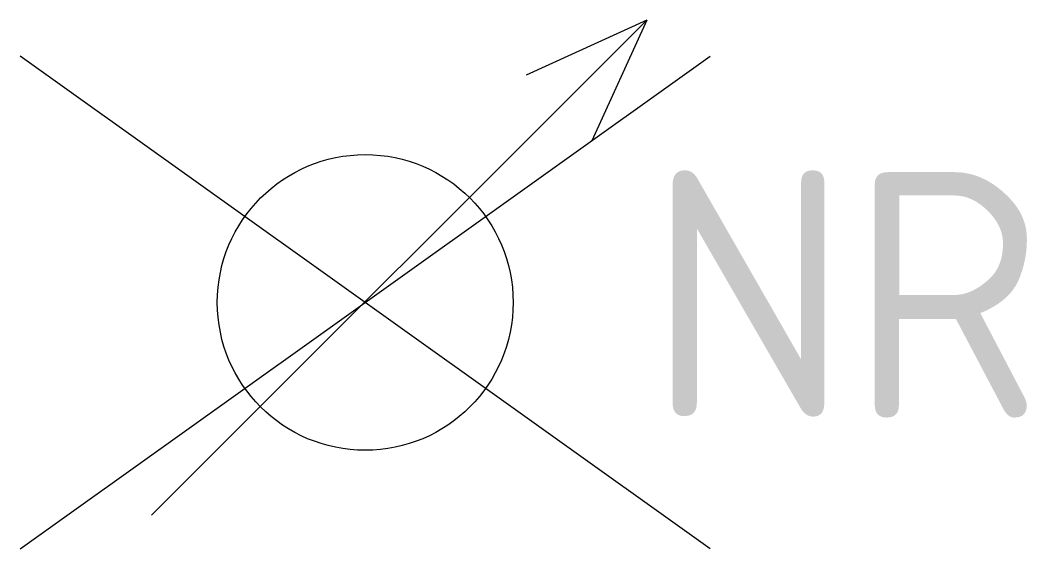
# Model space of a CAD drawing. Extents: x -3.5 to 6.7, y -2.5 to 2.9.
import ezdxf

# ---------------------------------------------------------------- set-up
doc = ezdxf.new("R2010")
doc.units = 0
doc.styles.add('NLCS-ISO', font='NLCS-ISO.ttf')

msp = doc.modelspace()

# ---------------------------------------------------------------- linework, layer by layer
for p, q in [((-2.167, -2.159), (2.856, 2.864)), ((2.856, 2.864), (1.631, 2.307)), ((2.856, 2.864), (2.299, 1.639)), ((-3.5, -2.5), (3.5, 2.5)), ((3.5, -2.5), (-3.5, 2.5))]:
    msp.add_line(p, q)
msp.add_circle((0, 0), 1.5)

# ---------------------------------------------------------------- texts
at = {"style": 'NLCS-ISO'}
msp.add_attdef('NR', (2.862, -1.168), '', height=2.5, dxfattribs=at)

doc.saveas('drawing.dxf')
